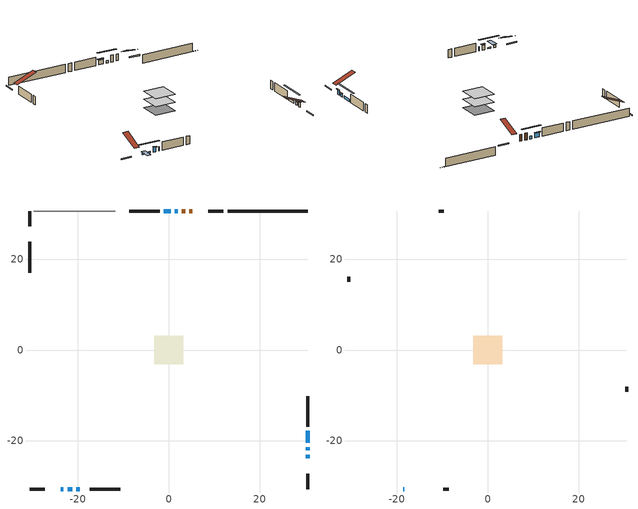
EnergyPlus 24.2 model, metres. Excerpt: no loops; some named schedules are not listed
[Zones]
conditioned space
 floor adiabatic (AdiabaticFloorConstruction): -3.15,-3.15 -3.15,3.15 3.15,3.15 3.15,-3.15 z1.22
 floor foundation (Slab1 construction): -3.11,-3.11 -3.11,3.11 3.11,3.11 3.11,-3.11 z-1.22
 wall outside (RimJoist1 construction): 12.02,30.63 8.71,30.63 / -30.63,-30.63 -27.31,-30.63 / -30.63,30.63 -30.63,27.31 / 30.63,-30.63 30.63,-27.31 z1.22:1.52
 wall outside (AdiabaticWallConstruction 1): 5.21,30.63 4.51,30.63 / 3.59,30.63 2.86,30.63 z1.22:3.25
 wall outside (AdiabaticWallConstruction): -23.82,-30.63 -23.2,-30.63 z1.22:1.83; 1.93,30.63 1.32,30.63 z1.22:1.98; -22.28,-30.63 -21.26,-30.63 z1.22:1.63; 30.63,-23.82 30.63,-23.05 / 0.39,30.63 -1.08,30.63 / -20.33,-30.63 -19.57,-30.63 z1.22:2.64; 30.63,-22.13 30.63,-21.41 z1.22:2.19; 30.63,-20.49 30.63,-17.84 z1.22:1.93
 wall outside (Wall1 construction): -2.01,30.63 -8.75,30.63 / -17.46,-30.63 -10.72,-30.63 / -30.63,23.82 -30.63,17.08 / 30.63,-16.92 30.63,-10.18 z1.22:3.66
 wall foundation (FoundationWall1 construction): 12.95,30.63,-1.22 12.95,30.63,1.22 28.86,30.63,1.22 28.86,30.63,-1.17 30.63,30.63,-1.17 30.63,30.63,-1.22
 wall adiabatic (Wall3 construction): -11.76,30.63 -29.7,30.63 z1.22:3.66
 window (WindowConstruction 4): -23.82,-30.63 -23.21,-30.63 z1.22:1.83
 window (WindowConstruction 6): 1.93,30.63 1.32,30.63 z1.22:1.98
 window (WindowConstruction 7): -22.28,-30.63 -21.26,-30.63 z1.22:1.63
 window (WindowConstruction): 30.63,-23.82 30.63,-23.05 z1.22:2.64
 window (WindowConstruction 1): 30.63,-22.12 30.63,-21.41 z1.22:2.19
 window (WindowConstruction 2): 0.39,30.63 -1.08,30.63 z1.22:2.64
 window (WindowConstruction 3): -20.33,-30.63 -19.57,-30.63 z1.22:2.64
 window (WindowConstruction 5): 30.63,-20.49 30.63,-17.85 z1.22:1.93
 door (Door): 5.21,30.63 4.51,30.63 z1.22:3.25
 door (Door 1): 3.58,30.63 2.86,30.63 z1.22:3.25
 ceiling adiabatic (AdiabaticFloorConstruction): 3.15,-3.15 3.15,3.15 -3.15,3.15 -3.15,-3.15 z1.22
attic - vented
 floor to conditioned space (Floor1 construction Reversed): -3.15,-3.15 -3.15,3.15 3.15,3.15 3.15,-3.15 z3.66
 wall outside (AdiabaticWallConstruction): -18.64,-30.63 -18.39,-30.63 z1.22:2.44
 wall outside (Wall2 construction): -9.68,30.63 -10.83,30.63 / -9.79,-30.63 -8.64,-30.63 / -30.63,16.15 -30.63,15 / 30.63,-9.25 30.63,-8.1 z1.22:3.66
 window (WindowConstruction 8): -18.64,-30.63 -18.39,-30.63 z1.22:2.44
 roof outside (Roof1 construction): 6.14,30.63,3.66 6.14,24.58,6.18 7.78,24.58,6.18 7.78,30.63,3.66; -24.75,-30.63,3.66 -24.75,-24.58,6.18 -26.38,-24.58,6.18 -26.38,-30.63,3.66; -30.63,24.75,3.66 -24.58,24.75,6.18 -24.58,26.38,6.18 -30.63,26.38,3.66; 30.63,-24.75,3.66 24.58,-24.75,6.18 24.58,-26.38,6.18 30.63,-26.38,3.66
shading: -22.91,-30.63 -24.12,-30.63 -24.12,-33.68 -22.91,-33.68 z2.13; -1.41,30.63 4.66,30.63 4.66,31.04 -1.41,31.04 z4.71; -18.53,-30.63 -25.01,-30.63 -25.01,-31.04 -18.53,-31.04 z4.36; 30.63,-22.85 30.63,-24.02 31.04,-24.02 31.04,-22.85 z2.84; 30.63,-21.21 30.63,-22.33 31.04,-22.33 31.04,-21.21 z2.39; -1.28,30.63 0.59,30.63 0.59,31.04 -1.28,31.04 z2.84; -19.37,-30.63 -20.53,-30.63 -20.53,-31.04 -19.37,-31.04 z2.84; 30.63,-15.11 30.63,-23.22 31.04,-23.22 31.04,-15.11 z4.66
[Building]
Building 1: Terrain=Suburbs
[Site:Location]
Val Dor_QC: Latitude {deg}=48.06; Longitude {deg}=-77.79; Time Zone {hr}=-5; Elevation {m}=339; Keep Site Location Information=Yes
[Site:GroundTemperature:Shallow]
-3.62723, -6.2282, -6.43649, -5.2022, -0.247206, 4.68471, 8.96041, 11.669, 11.8991, 9.69612, 5.52945, 0.748825
[Site:WaterMainsTemperature]
Calculation Method=Schedule; Temperature Schedule=mains temperature schedule
[Material] Roughness=Rough; Thermal Absorptance=0.9
Name | Thickness {m} | Conductivity {W/m-K} | Density {kg/m3} | Specific Heat {J/kg-K} | Solar Absorptance | Visible Absorptance
asphalt or fiberglass shingles | 0.00635 | 0.162714 | 1121.4 | 1465.45 | 0.4 | 0.4
ceiling loosefill ins | 0.0846667 | 0.0480833 | 16.02 | 1046.75 | 0.7 | 0.7
ceiling stud and cavity | 0.1397 | 0.109129 | 65.682 | 1177.47 | 0.7 | 0.7
concrete 4.0 in. | 0.1016 | 1.803125 | 2242.8 | 837.4 | 0.7 | 0.7
concrete 8.0 in. | 0.2032 | 1.803125 | 2242.8 | 837.4 | 0.7 | 0.7
door material | 0.04445 | 0.188738 | 512.64 | 1214.23 | 0.7 | 0.7
door material 1 | 0.04445 | 0.053851 | 512.64 | 1214.23 | 0.7 | 0.7
floor covering | 0.0127 | 0.0433444 | 54.468 | 1339.84 | 0.6 | 0.6
floor rigid ins; wall rigid ins | 0.512978 | 0.029427 | 32.04 | 1214.23 | 0.7 | 0.7
floor stud and cavity | 0.1397 | 1.75129 | 37.0049 | 1207.88 | 0.7 | 0.7
furniture material conditioned space 1 | 0.1524 | 0.115458 | 640.8 | 1214.23 | 0.6 | 0.6
gypsum board | 0.0127 | 0.160291 | 801 | 837.4 | 0.6 | 0.6
osb sheathing 0.5 in. | 0.0127 | 0.115458 | 512.64 | 1214.23 | 0.7 | 0.7
osb sheathing 0.5 in. 1 | 0.0127 | 0.115458 | 512.64 | 1214.23 | 0.4 | 0.4
osb sheathing 0.75 in. | 0.01905 | 0.115458 | 512.64 | 1214.23 | 0.7 | 0.7
osb sheathing 2.0 in. | 0.0508 | 0.115458 | 512.64 | 1214.23 | 0.7 | 0.7
rim joist stud and cavity | 0.0508 | 0.0475618 | 125.044 | 1163.47 | 0.6 | 0.6
wall stud and cavity | 0.1397 | 0.0874734 | 139.0536 | 1170.24 | 0.7 | 0.7
wall stud and cavity 1 | 0.0889 | 6.1454 | 50.32683 | 1063.81 | 0.6 | 0.6
wall stud and cavity 2 | 0.1397 | 0.0793744 | 139.0536 | 1170.24 | 0.7 | 0.7
wall stud and cavity 3 | 0.0889 | 0.380278 | 52.3479 | 1209.89 | 0.7 | 0.7
wall stud and cavity 4 | 0.0889 | 0.391764 | 83.0341 | 1211.67 | 0.7 | 0.7
wood siding | 0.0254 | 0.102417 | 544.68 | 1172.36 | 0.4 | 0.4
wood siding 1 | 0.00254 | 0.102417 | 544.68 | 1172.36 | 0.4 | 0.4
wood siding 2; wood siding 3; wood siding 4 | 0.0254 | 0.102417 | 544.68 | 1172.36 | 0.7 | 0.7
[WindowMaterial:SimpleGlazingSystem]
Name | U-Factor {W/m2-K} | Solar Heat Gain Coefficient
WindowMaterial | 3.28075 | 0.54
WindowMaterial 1 | 3.27507 | 0.49
WindowMaterial 2 | 3.29154 | 0.59
WindowMaterial 3 | 5.20275 | 0.65
WindowMaterial 4 | 3.27848 | 0.52
WindowMaterial 5 | 3.26371 | 0.44
WindowMaterial 6 | 5.12269 | 0.64
WindowMaterial 7 | 3.296079 | 0.46
[Construction]
AdiabaticFloorConstruction: floor stud and cavity, floor rigid ins, osb sheathing 0.75 in., floor covering
AdiabaticWallConstruction: wood siding 3, wall rigid ins, wall stud and cavity 3, gypsum board
AdiabaticWallConstruction 1: wood siding 4, wall rigid ins, wall stud and cavity 3, gypsum board
Door: door material
Door 1: door material 1
Floor1 construction Reversed: gypsum board, ceiling stud and cavity, ceiling loosefill ins
FoundationWall1 construction: concrete 8.0 in.
furniture construction conditioned space 1: furniture material conditioned space 1
PartitionWallConstruction: gypsum board, wall stud and cavity 4, gypsum board
RimJoist1 construction: wood siding 2, osb sheathing 2.0 in., rim joist stud and cavity
Roof1 construction: asphalt or fiberglass shingles
Slab1 construction: concrete 4.0 in.
Wall1 construction: wood siding, osb sheathing 0.5 in., wall stud and cavity, gypsum board
Wall2 construction: wood siding 1, wall stud and cavity 1
Wall3 construction: osb sheathing 0.5 in. 1, wall stud and cavity 2, gypsum board
WindowConstruction; WindowConstruction 3: WindowMaterial
WindowConstruction 1: WindowMaterial 1
WindowConstruction 2: WindowMaterial 2
WindowConstruction 4: WindowMaterial 3
WindowConstruction 5: WindowMaterial 4
WindowConstruction 6: WindowMaterial 5
WindowConstruction 7: WindowMaterial 6
WindowConstruction 8: WindowMaterial 7
[Zone] Multiplier=1; Part of Total Floor Area=Yes
Name | Volume {m3}
attic - vented | 16.0165
conditioned space | 204.8
[Space]
Name | Zone | Volume {m3}
attic - vented 1 | attic - vented | 16.0165
conditioned space 1 | conditioned space | 204.8
[ZoneInfiltration:EffectiveLeakageArea]
infil attic - vented 1: Zone or Space=attic - vented 1; Schedule=Always On Discrete; Effective Air Leakage Area {cm2}=1442.55; Stack Coefficient=0.000345012; Wind Coefficient=1.25498e-05
[ZoneMixing]
whole house fan mix: Zone or Space=attic - vented; Schedule=Always On Continuous; Design Flow Rate Calculation Method=Flow/Zone; Design Flow Rate {m3/s}=0; Source Zone or Space=conditioned space
[SurfaceProperty:ExposedFoundationPerimeter]
Slab1: Exposed Perimeter Calculation Method=TotalExposedPerimeter; Total Exposed Perimeter {m}=17.678
[InternalMass] Zone or ZoneList=conditioned space; Space or SpaceList=conditioned space 1
Name | Construction | Surface Area {m2}
furniture mass conditioned space 1 | furniture construction conditioned space 1 | 31.3761
partition wall mass | PartitionWallConstruction | 78.4403
[Lights]
interior lighting: Zone or ZoneList or Space or SpaceList=conditioned space 1; Schedule=interior lighting schedule; Design Level Calculation Method=LightingLevel; Lighting Level {W}=343.2; Return Air Fraction=0; Fraction Radiant=0.6; Fraction Visible=0.2; Fraction Replaceable=1
[People]
occupants: Zone or ZoneList or Space or SpaceList=conditioned space 1; Number of People Schedule=occupants schedule; Number of People Calculation Method=People; Number of People=3; Fraction Radiant=0.314171; Sensible Heat Fraction=0.56303; Activity Level Schedule=occupants activity schedule; Carbon Dioxide Generation Rate {m3/s-W}=0; Enable ASHRAE 55 Comfort Warnings=No; Mean Radiant Temperature Calculation Type=EnclosureAveraged
[ElectricEquipment] Zone or ZoneList or Space or SpaceList=conditioned space 1; Design Level Calculation Method=EquipmentLevel
Name | Schedule | Design Level {W} | Fraction Latent | Fraction Radiant | Fraction Lost
clothes dryer | clothes dryer schedule | 140.772 | 0.015 | 0.081 | 0.85
clothes washer | clothes washer schedule | 32.1985 | 0.03 | 0.162 | 0.7
cooking range | cooking range schedule | 208.969 | 0.08 | 0.432 | 0.2
dishwasher | dishwasher schedule | 66.8632 | 0.3 | 0.18 | 0.4
fridge | fridge schedule | 72.9452 | 0 | 0.6 | 0
mech vent bath fan 0 | mech vent bath fan 0 schedule | 50.2 | 0 | 0 | 1
mech vent house fan | mech vent house fan schedule | 0 | 0 | 0 | 1
mech vent house fan cfis | mech vent house fan cfis schedule | 0 | 0 | 0 | 0
mech vent range fan 0 | mech vent range fan 0 schedule | 57 | 0 | 0 | 1
misc plug loads | misc plug loads schedule | 494.7 | 0.045 | 0.513 | 0.1
whole house fan | Always On Discrete | 0 | 0 | 0 | 1
[OtherEquipment] Zone or ZoneList or Space or SpaceList=conditioned space 1; Design Level Calculation Method=EquipmentLevel
Name | Fuel Type | Schedule | Design Level {W} | Fraction Latent | Fraction Radiant | Fraction Lost
clothes dryer 1 | Electricity | clothes dryer schedule | 0 | 0.015 | 0.081 | 0.85
cooking range 1 | Electricity | cooking range schedule | 0 | 0.08 | 0.432 | 0.2
general water use latent | None | general water use schedule | 59.3978 | 1 | 0 | 0
general water use sensible | None | general water use schedule | -58.539 | 0 | 0.6 | 0
mech vent house fan latent load | None | Always On Discrete | 0 | 1 | 0 | 0
mech vent house fan sensible load | None | Always On Discrete | 0 | 0 | 0 | 0
water heater energy adjustment1 | Electricity | Always On Discrete | 0.01 | 0 | 0 | 1
[ZoneInfiltration:DesignFlowRate] Zone or ZoneList or Space or SpaceList=conditioned space 1; Schedule=Always On Discrete; Design Flow Rate Calculation Method=Flow/Zone; Design Flow Rate {m3/s}=0
infil flow; natural vent flow; whole house fan flow
[ZoneControl:Thermostat]
conditioned space Thermostat: Zone or ZoneList=conditioned space; Control Type Schedule=conditioned space Thermostat Schedule; Control 1=conditioned space temperature setpoint; Temperature Difference Between Cutout And Setpoint {deltaC}=0
[ZoneHVAC:Baseboard:Convective:Electric]
electric baseboard: Availability Schedule=Always On Discrete; Heating Design Capacity {W}=17480.2; Efficiency=1
[Zone equipment]
conditioned space: electric baseboard
[Foundation:Kiva]
Foundation Kiva 1: Initial Indoor Air Temperature {C}=18; Wall Height Above Grade {m}=1.21999; Wall Depth Below Slab {m}=0.2032
[Foundation:Kiva:Settings]
Soil Conductivity {W/m-K}=0.849921; Soil Density {kg/m3}=1842.3; Soil Specific Heat {J/kg-K}=418.7; Ground Solar Absorptivity=0.9; Ground Thermal Absorptivity=0.9; Ground Surface Roughness {m}=0.03; Far-Field Width {m}=40; Deep-Ground Boundary Condition=ZeroFlux; Deep-Ground Depth {m}=40; Minimum Cell Dimension {m}=0.2; Maximum Cell Growth Coefficient=3; Simulation Timestep=Timestep
[Exterior:Lights]
exterior lighting: Schedule=exterior lighting schedule; Design Level {W}=75.6
[EnergyManagementSystem:GlobalVariable]
infil_program_Qfan
infil_program_Qinf
natural_vent_program_Qnv
natural_vent_program_Qwhf
[EnergyManagementSystem:Sensor]
Name | Output:Variable or Output:Meter Index Key | Output:Variable or Output:Meter
airflow_gain | infil flow | Infiltration Sensible Heat Gain Energy
airflow_gain_1 | natural vent flow | Infiltration Sensible Heat Gain Energy
airflow_gain_2 | whole house fan flow | Infiltration Sensible Heat Gain Energy
airflow_loss | infil flow | Infiltration Sensible Heat Loss Energy
airflow_loss_1 | natural vent flow | Infiltration Sensible Heat Loss Energy
airflow_loss_2 | whole house fan flow | Infiltration Sensible Heat Loss Energy
clg_load_cond |  | Cooling:EnergyTransfer:Zone:CONDITIONED SPACE
clg_sp_s; clg_sp_s_1 | cooling setpoint | Schedule Value
clothes_dryer_exhaust_0_sch_s | clothes dryer exhaust 0 schedule | Schedule Value
conditioned_space_clg_unmet_s | conditioned space | Zone Cooling Setpoint Not Met Time
conditioned_space_htg_unmet_s | conditioned space | Zone Heating Setpoint Not Met Time
cool_season | cooling season schedule | Schedule Value
fridge_tin_s | conditioned space | Zone Mean Air Temperature
htg_load_cond |  | Heating:EnergyTransfer:Zone:CONDITIONED SPACE
htg_sp_s; htg_sp_s_1 | heating setpoint | Schedule Value
ig_ee_conv | clothes dryer | Electric Equipment Convective Heating Energy
ig_ee_conv_2 | cooking range | Electric Equipment Convective Heating Energy
ig_ee_conv_4 | fridge | Electric Equipment Convective Heating Energy
ig_ee_conv_5 | misc plug loads | Electric Equipment Convective Heating Energy
ig_ee_conv_6 | whole house fan | Electric Equipment Convective Heating Energy
ig_ee_rad | clothes dryer | Electric Equipment Radiant Heating Energy
ig_ee_rad_2 | cooking range | Electric Equipment Radiant Heating Energy
ig_ee_rad_4 | fridge | Electric Equipment Radiant Heating Energy
ig_ee_rad_5 | misc plug loads | Electric Equipment Radiant Heating Energy
ig_ee_rad_6 | whole house fan | Electric Equipment Radiant Heating Energy
ig_lgt_conv | interior lighting | Lights Convective Heating Energy
ig_lgt_rad | interior lighting | Lights Radiant Heating Energy
ig_lgt_vis | interior lighting | Lights Visible Radiation Heating Energy
ig_oe_conv | clothes dryer 1 | Other Equipment Convective Heating Energy
ig_oe_conv_1 | cooking range 1 | Other Equipment Convective Heating Energy
ig_oe_conv_2 | general water use latent | Other Equipment Convective Heating Energy
ig_oe_conv_3 | general water use sensible | Other Equipment Convective Heating Energy
ig_oe_conv_4 | water heater energy adjustment1 | Other Equipment Convective Heating Energy
ig_oe_rad | clothes dryer 1 | Other Equipment Radiant Heating Energy
ig_oe_rad_1 | cooking range 1 | Other Equipment Radiant Heating Energy
ig_oe_rad_2 | general water use latent | Other Equipment Radiant Heating Energy
ig_oe_rad_3 | general water use sensible | Other Equipment Radiant Heating Energy
ig_oe_rad_4 | water heater energy adjustment1 | Other Equipment Radiant Heating Energy
ig_ppl_conv | occupants | People Convective Heating Energy
ig_ppl_rad | occupants | People Radiant Heating Energy
im_conv | furniture mass conditioned space 1 | Surface Inside Face Convection Heat Gain Energy
im_conv_1 | partition wall mass | Surface Inside Face Convection Heat Gain Energy
im_ig | furniture mass conditioned space 1 | Surface Inside Face Internal Gains Radiation Heat Gain Energy
im_ig_1 | partition wall mass | Surface Inside Face Internal Gains Radiation Heat Gain Energy
im_lgt | furniture mass conditioned space 1 | Surface Inside Face Lights Radiation Heat Gain Energy
im_lgt_1 | partition wall mass | Surface Inside Face Lights Radiation Heat Gain Energy
im_sol | furniture mass conditioned space 1 | Surface Inside Face Solar Radiation Heat Gain Energy
im_sol_1 | partition wall mass | Surface Inside Face Solar Radiation Heat Gain Energy
im_surf | furniture mass conditioned space 1 | Surface Inside Face Net Surface Thermal Radiation Heat Gain Energy
im_surf_1 | partition wall mass | Surface Inside Face Net Surface Thermal Radiation Heat Gain Energy
mech_vent_bath_fan_0_sch_s | mech vent bath fan 0 schedule | Schedule Value
mech_vent_range_fan_0_sch_s | mech vent range fan 0 schedule | Schedule Value
mv_conv | mech vent bath fan 0 | Electric Equipment Convective Heating Energy
mv_conv_1 | mech vent house fan | Electric Equipment Convective Heating Energy
mv_conv_2 | mech vent house fan cfis | Electric Equipment Convective Heating Energy
mv_conv_3 | mech vent range fan 0 | Electric Equipment Convective Heating Energy
mv_conv_4 | mech vent house fan latent load | Other Equipment Convective Heating Energy
mv_conv_5 | mech vent house fan sensible load | Other Equipment Convective Heating Energy
mv_rad | mech vent bath fan 0 | Electric Equipment Radiant Heating Energy
mv_rad_1 | mech vent house fan | Electric Equipment Radiant Heating Energy
mv_rad_2 | mech vent house fan cfis | Electric Equipment Radiant Heating Energy
mv_rad_3 | mech vent range fan 0 | Electric Equipment Radiant Heating Energy
mv_rad_4 | mech vent house fan latent load | Other Equipment Radiant Heating Energy
mv_rad_5 | mech vent house fan sensible load | Other Equipment Radiant Heating Energy
natural_vent_s | natural vent schedule | Schedule Value
out_pb_s |  | Site Outdoor Air Barometric Pressure
out_wt_s |  | Site Outdoor Air Humidity Ratio
site_vw_s |  | Site Wind Speed
ss_back_out | Window1 | Surface Window Shortwave from Zone Back Out Window Heat Transfer Rate
ss_back_out_1 | Window10 | Surface Window Shortwave from Zone Back Out Window Heat Transfer Rate
ss_back_out_2 | Window11 | Surface Window Shortwave from Zone Back Out Window Heat Transfer Rate
ss_back_out_3 | Window2 | Surface Window Shortwave from Zone Back Out Window Heat Transfer Rate
ss_back_out_4 | Window3 | Surface Window Shortwave from Zone Back Out Window Heat Transfer Rate
ss_back_out_5 | Window4 | Surface Window Shortwave from Zone Back Out Window Heat Transfer Rate
ss_back_out_6 | Window5 | Surface Window Shortwave from Zone Back Out Window Heat Transfer Rate
ss_back_out_7 | Window8 | Surface Window Shortwave from Zone Back Out Window Heat Transfer Rate
ss_conv | Door1 | Surface Inside Face Convection Heat Gain Energy
ss_conv_1 | Door2 | Surface Inside Face Convection Heat Gain Energy
ss_conv_2 | Window1 | Surface Inside Face Convection Heat Gain Energy
ss_conv_3 | Window10 | Surface Inside Face Convection Heat Gain Energy
ss_conv_4 | Window11 | Surface Inside Face Convection Heat Gain Energy
ss_conv_5 | Window2 | Surface Inside Face Convection Heat Gain Energy
ss_conv_6 | Window3 | Surface Inside Face Convection Heat Gain Energy
ss_conv_7 | Window4 | Surface Inside Face Convection Heat Gain Energy
ss_conv_8 | Window5 | Surface Inside Face Convection Heat Gain Energy
ss_conv_9 | Window8 | Surface Inside Face Convection Heat Gain Energy
ss_ig | Door1 | Surface Inside Face Internal Gains Radiation Heat Gain Energy
ss_ig_1 | Door2 | Surface Inside Face Internal Gains Radiation Heat Gain Energy
ss_ig_2 | Window1 | Surface Inside Face Internal Gains Radiation Heat Gain Energy
ss_ig_3 | Window10 | Surface Inside Face Internal Gains Radiation Heat Gain Energy
ss_ig_4 | Window11 | Surface Inside Face Internal Gains Radiation Heat Gain Energy
ss_ig_5 | Window2 | Surface Inside Face Internal Gains Radiation Heat Gain Energy
ss_ig_6 | Window3 | Surface Inside Face Internal Gains Radiation Heat Gain Energy
ss_ig_7 | Window4 | Surface Inside Face Internal Gains Radiation Heat Gain Energy
ss_ig_8 | Window5 | Surface Inside Face Internal Gains Radiation Heat Gain Energy
ss_ig_9 | Window8 | Surface Inside Face Internal Gains Radiation Heat Gain Energy
ss_lgt | Door1 | Surface Inside Face Lights Radiation Heat Gain Energy
ss_lgt_1 | Door2 | Surface Inside Face Lights Radiation Heat Gain Energy
ss_sol | Door1 | Surface Inside Face Solar Radiation Heat Gain Energy
ss_sol_1 | Door2 | Surface Inside Face Solar Radiation Heat Gain Energy
ss_surf | Door1 | Surface Inside Face Net Surface Thermal Radiation Heat Gain Energy
ss_surf_1 | Door2 | Surface Inside Face Net Surface Thermal Radiation Heat Gain Energy
ss_surf_2 | Window1 | Surface Inside Face Net Surface Thermal Radiation Heat Gain Energy
ss_surf_3 | Window10 | Surface Inside Face Net Surface Thermal Radiation Heat Gain Energy
ss_surf_4 | Window11 | Surface Inside Face Net Surface Thermal Radiation Heat Gain Energy
ss_surf_5 | Window2 | Surface Inside Face Net Surface Thermal Radiation Heat Gain Energy
ss_surf_6 | Window3 | Surface Inside Face Net Surface Thermal Radiation Heat Gain Energy
ss_surf_7 | Window4 | Surface Inside Face Net Surface Thermal Radiation Heat Gain Energy
ss_surf_8 | Window5 | Surface Inside Face Net Surface Thermal Radiation Heat Gain Energy
ss_surf_9 | Window8 | Surface Inside Face Net Surface Thermal Radiation Heat Gain Energy
ss_trans_in | Window1 | Surface Window Transmitted Solar Radiation Rate
ss_trans_in_1 | Window10 | Surface Window Transmitted Solar Radiation Rate
ss_trans_in_2 | Window11 | Surface Window Transmitted Solar Radiation Rate
ss_trans_in_3 | Window2 | Surface Window Transmitted Solar Radiation Rate
ss_trans_in_4 | Window3 | Surface Window Transmitted Solar Radiation Rate
ss_trans_in_5 | Window4 | Surface Window Transmitted Solar Radiation Rate
ss_trans_in_6 | Window5 | Surface Window Transmitted Solar Radiation Rate
ss_trans_in_7 | Window8 | Surface Window Transmitted Solar Radiation Rate
ss_trans_out | Window1 | Surface Inside Face Initial Transmitted Diffuse Transmitted Out Window Solar Radiation Rate
ss_trans_out_1 | Window10 | Surface Inside Face Initial Transmitted Diffuse Transmitted Out Window Solar Radiation Rate
ss_trans_out_2 | Window11 | Surface Inside Face Initial Transmitted Diffuse Transmitted Out Window Solar Radiation Rate
ss_trans_out_3 | Window2 | Surface Inside Face Initial Transmitted Diffuse Transmitted Out Window Solar Radiation Rate
ss_trans_out_4 | Window3 | Surface Inside Face Initial Transmitted Diffuse Transmitted Out Window Solar Radiation Rate
ss_trans_out_5 | Window4 | Surface Inside Face Initial Transmitted Diffuse Transmitted Out Window Solar Radiation Rate
ss_trans_out_6 | Window5 | Surface Inside Face Initial Transmitted Diffuse Transmitted Out Window Solar Radiation Rate
ss_trans_out_7 | Window8 | Surface Inside Face Initial Transmitted Diffuse Transmitted Out Window Solar Radiation Rate
s_conv | Floor1 | Surface Inside Face Convection Heat Gain Energy
s_conv_1 | FoundationWall1 | Surface Inside Face Convection Heat Gain Energy
s_conv_10 | Wall1:180 | Surface Inside Face Convection Heat Gain Energy
s_conv_11 | Wall1:270 | Surface Inside Face Convection Heat Gain Energy
s_conv_12 | Wall1:90 | Surface Inside Face Convection Heat Gain Energy
s_conv_13 | Wall3 | Surface Inside Face Convection Heat Gain Energy
s_conv_2 | inferred conditioned ceiling | Surface Inside Face Convection Heat Gain Energy
s_conv_3 | inferred conditioned floor | Surface Inside Face Convection Heat Gain Energy
s_conv_4 | RimJoist1:0 | Surface Inside Face Convection Heat Gain Energy
s_conv_5 | RimJoist1:180 | Surface Inside Face Convection Heat Gain Energy
s_conv_6 | RimJoist1:270 | Surface Inside Face Convection Heat Gain Energy
s_conv_7 | RimJoist1:90 | Surface Inside Face Convection Heat Gain Energy
s_conv_8 | Slab1 | Surface Inside Face Convection Heat Gain Energy
s_conv_9 | Wall1:0 | Surface Inside Face Convection Heat Gain Energy
s_ig | Floor1 | Surface Inside Face Internal Gains Radiation Heat Gain Energy
s_ig_1 | FoundationWall1 | Surface Inside Face Internal Gains Radiation Heat Gain Energy
s_ig_10 | Wall1:180 | Surface Inside Face Internal Gains Radiation Heat Gain Energy
s_ig_11 | Wall1:270 | Surface Inside Face Internal Gains Radiation Heat Gain Energy
s_ig_12 | Wall1:90 | Surface Inside Face Internal Gains Radiation Heat Gain Energy
s_ig_13 | Wall3 | Surface Inside Face Internal Gains Radiation Heat Gain Energy
s_ig_2 | inferred conditioned ceiling | Surface Inside Face Internal Gains Radiation Heat Gain Energy
s_ig_3 | inferred conditioned floor | Surface Inside Face Internal Gains Radiation Heat Gain Energy
s_ig_4 | RimJoist1:0 | Surface Inside Face Internal Gains Radiation Heat Gain Energy
s_ig_5 | RimJoist1:180 | Surface Inside Face Internal Gains Radiation Heat Gain Energy
s_ig_6 | RimJoist1:270 | Surface Inside Face Internal Gains Radiation Heat Gain Energy
s_ig_7 | RimJoist1:90 | Surface Inside Face Internal Gains Radiation Heat Gain Energy
s_ig_8 | Slab1 | Surface Inside Face Internal Gains Radiation Heat Gain Energy
s_ig_9 | Wall1:0 | Surface Inside Face Internal Gains Radiation Heat Gain Energy
s_lgt | Floor1 | Surface Inside Face Lights Radiation Heat Gain Energy
s_lgt_1 | FoundationWall1 | Surface Inside Face Lights Radiation Heat Gain Energy
s_lgt_10 | Wall1:180 | Surface Inside Face Lights Radiation Heat Gain Energy
s_lgt_11 | Wall1:270 | Surface Inside Face Lights Radiation Heat Gain Energy
s_lgt_12 | Wall1:90 | Surface Inside Face Lights Radiation Heat Gain Energy
s_lgt_13 | Wall3 | Surface Inside Face Lights Radiation Heat Gain Energy
s_lgt_2 | inferred conditioned ceiling | Surface Inside Face Lights Radiation Heat Gain Energy
s_lgt_3 | inferred conditioned floor | Surface Inside Face Lights Radiation Heat Gain Energy
s_lgt_4 | RimJoist1:0 | Surface Inside Face Lights Radiation Heat Gain Energy
s_lgt_5 | RimJoist1:180 | Surface Inside Face Lights Radiation Heat Gain Energy
s_lgt_6 | RimJoist1:270 | Surface Inside Face Lights Radiation Heat Gain Energy
s_lgt_7 | RimJoist1:90 | Surface Inside Face Lights Radiation Heat Gain Energy
